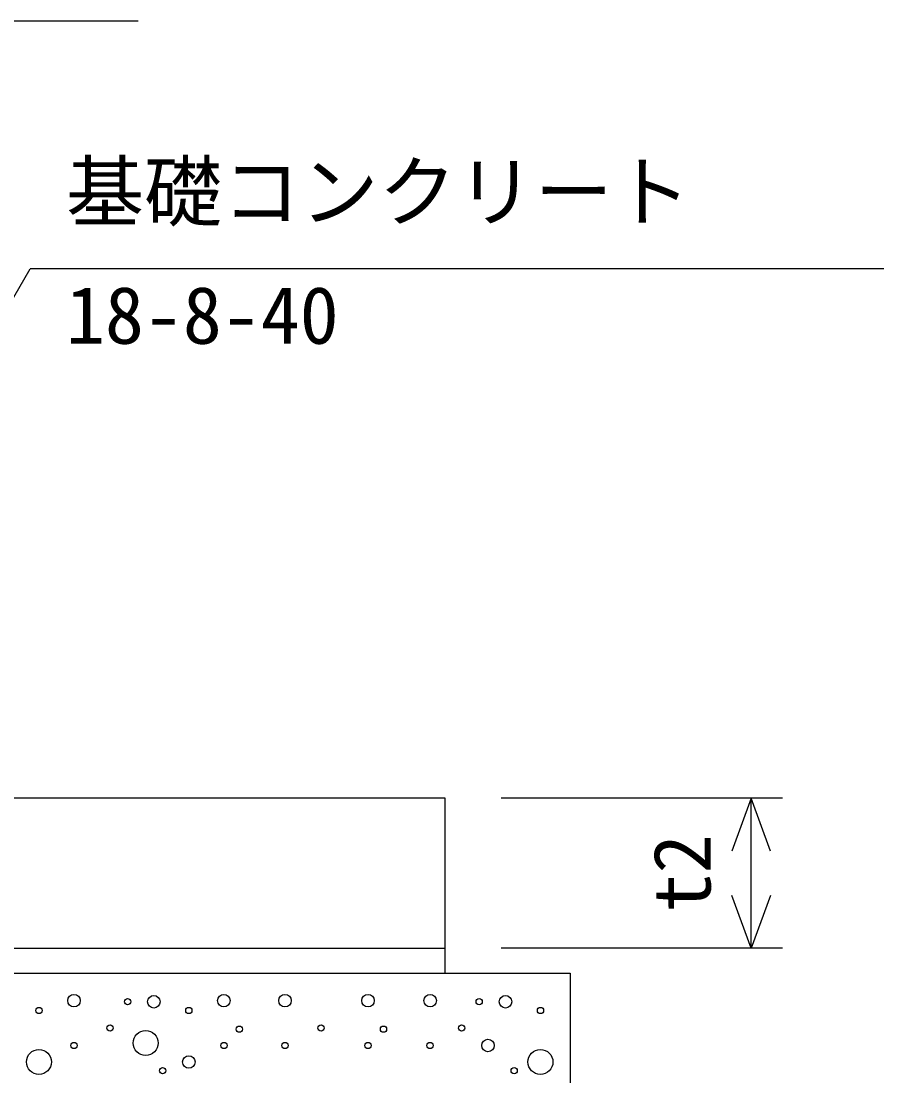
# Model space of a CAD drawing. Units: millimetres, scale not verified. Extents: x -67200 to 67200, y -23760 to 23760.
# Drawn here: x -57714 to -56056, y 684 to 2710 of the extents above; entities that cross this region are included whole.
import ezdxf
from ezdxf.enums import TextEntityAlignment as Align

# ---------------------------------------------------------------- set-up
doc = ezdxf.new("R2010")
doc.units = ezdxf.units.MM
doc.header["$LTSCALE"] = 80
for name, color, linetype, lineweight in [('0-1_DIM', 7, 'Continuous', 25), ('0-3_HATCH', 6, 'Continuous', 25), ('0-6_OUTLINE', 1, 'Continuous', 25)]:
    doc.layers.add(name, color=color, linetype=linetype, lineweight=lineweight)
doc.styles.add('ＭＳ ゴシック', font='')
doc.styles.get('ＭＳ ゴシック').set_extended_font_data('MS Gothic')

msp = doc.modelspace()

# ---------------------------------------------------------------- linework, layer by layer
at = {"layer": '0-1_DIM'}
for p, q in [((-57488.53, 2709.75), (-58521.67, 2709.75)), ((-58540.76, 771.31), (-57696.18, 2234.17)), ((-56056.5, 2234.17), (-57696.18, 2234.17)), ((-56251.41, 1217), (-56791.41, 1217)), ((-56311.41, 929), (-56311.41, 1217)), ((-56251.41, 929), (-56791.41, 929))]:
    msp.add_line(p, q, dxfattribs=at)
for points in [[(-56274.47, 1115.52), (-56311.41, 1217), (-56348.35, 1115.52)], [(-56274.47, 1030.49), (-56311.41, 929), (-56348.35, 1030.49)]]:
    msp.add_lwpolyline(points, dxfattribs=at)
at = {"layer": '0-3_HATCH'}
for centre, radius in [((-57612.16, 828.33), 12), ((-57509.21, 826.23), 6), ((-57458.74, 826.23), 12), ((-57324.16, 828.33), 12), ((-57206.9, 828.33), 12), ((-57047.37, 828.33), 12), ((-56928.09, 828.33), 12), ((-56833.9, 826.23), 6), ((-56783.42, 826.23), 12), ((-57679.45, 809.42), 6), ((-57391.45, 809.42), 6), ((-56716.14, 809.42), 6), ((-57542.86, 775.8), 6), ((-57474.43, 747), 24), ((-57294.36, 773.62), 6), ((-57137.6, 775.8), 6), ((-57017.57, 773.62), 6), ((-56867.54, 775.8), 6), ((-56817.07, 742.19), 12), ((-57679.45, 710.67), 24), ((-57612.16, 742.19), 6), ((-57324.16, 742.19), 6), ((-57206.9, 742.19), 6), ((-57047.37, 742.19), 6), ((-56928.09, 742.19), 6), ((-56716.14, 710.67), 24), ((-57391.45, 710.67), 12), ((-57441.92, 693.86), 6), ((-56766.6, 693.86), 6)]:
    msp.add_circle(centre, radius, dxfattribs=at)
at = {"layer": '0-6_OUTLINE'}
for p, q in [((-56899.41, 1217), (-57739.41, 1217)), ((-56899.41, 881), (-56899.41, 1217)), ((-62539.41, 929), (-56899.41, 929))]:
    msp.add_line(p, q, dxfattribs=at)
msp.add_lwpolyline([(-62779.41, 881), (-56659.41, 881), (-56659.41, 161)], dxfattribs=at)

# ---------------------------------------------------------------- texts
at = {"layer": '0-1_DIM', "style": 'ＭＳ ゴシック'}
for s, p in [('基礎コンクリート', (-57627.47, 2294.17)), ('18-8-40', (-57627.47, 2057.01))]:
    msp.add_text(s, height=110, dxfattribs=at).set_placement(p, align=Align.BOTTOM_LEFT)
msp.add_text('t2', height=110, rotation=90, dxfattribs=at).set_placement((-56356.41, 998), align=Align.BOTTOM_LEFT)

doc.saveas('drawing.dxf')
